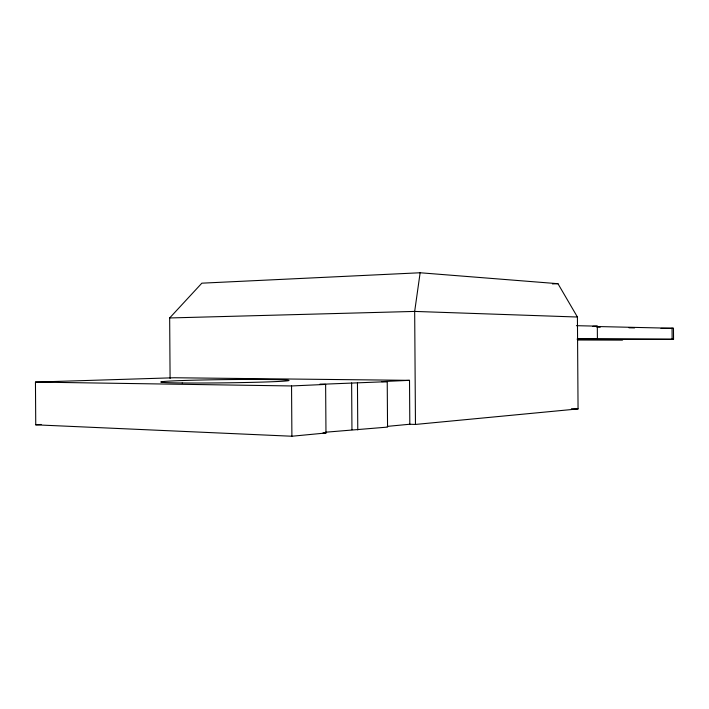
<?xml version="1.0" encoding="UTF-8"?>
<svg xmlns="http://www.w3.org/2000/svg" width="709" height="709" viewBox="0 0 709 709"><rect width="100%" height="100%" fill="white"/><g stroke="black" fill="none" stroke-linecap="round" stroke-linejoin="round"><path stroke-width="1.06" d="M415.465 424.443L578.057 408.916L577.418 317.02L557.965 283.697L420.136 272.761L414.676 311.419L415.465 424.443L409.82 424.239L387.203 426.384M170.089 378.446L169.664 317.96L201.852 283.175L420.136 272.761M409.82 424.239L409.518 380.343L174.334 377.755L35.45 382.089L35.751 424.824L291.895 436.239L325.972 432.986L325.626 384.42L319.715 384.34L387.229 381.664L387.548 427.102L325.546 432.215M35.751 424.824L41.131 424.461M673.55 339.283L592.768 338.955L597.403 338.84L597.315 326.158L592.68 326.424L673.47 328.285L673.55 339.283L577.064 339.141M409.518 380.343L381.495 381.593L387.229 381.664M35.45 382.089L291.55 385.953L325.626 384.42M552.444 283.91L557.965 283.697M169.664 317.96L414.676 311.419L577.418 317.02M673.47 328.285L661.027 328.4M577.631 339.841L622.741 339.797L577.791 339.646M577.596 338.769L597.403 338.84M576.408 325.688L597.315 326.158M596.907 327.133L600.222 327.203M629.007 327.797L634.537 327.912M571.419 408.756L578.057 408.916M323.012 432.862L325.972 432.986M672.061 328.134L672.141 339.239M357.451 382.993L357.779 429.946M351.629 382.922L351.956 429.716M291.55 385.953L291.895 436.239M182.204 382.957A64.102 1.613 -0.7 0 0 287.216 380.848A64.102 1.613 -0.7 0 0 203.492 379.971A64.102 1.613 -0.7 0 0 182.204 382.957"/></g></svg>
